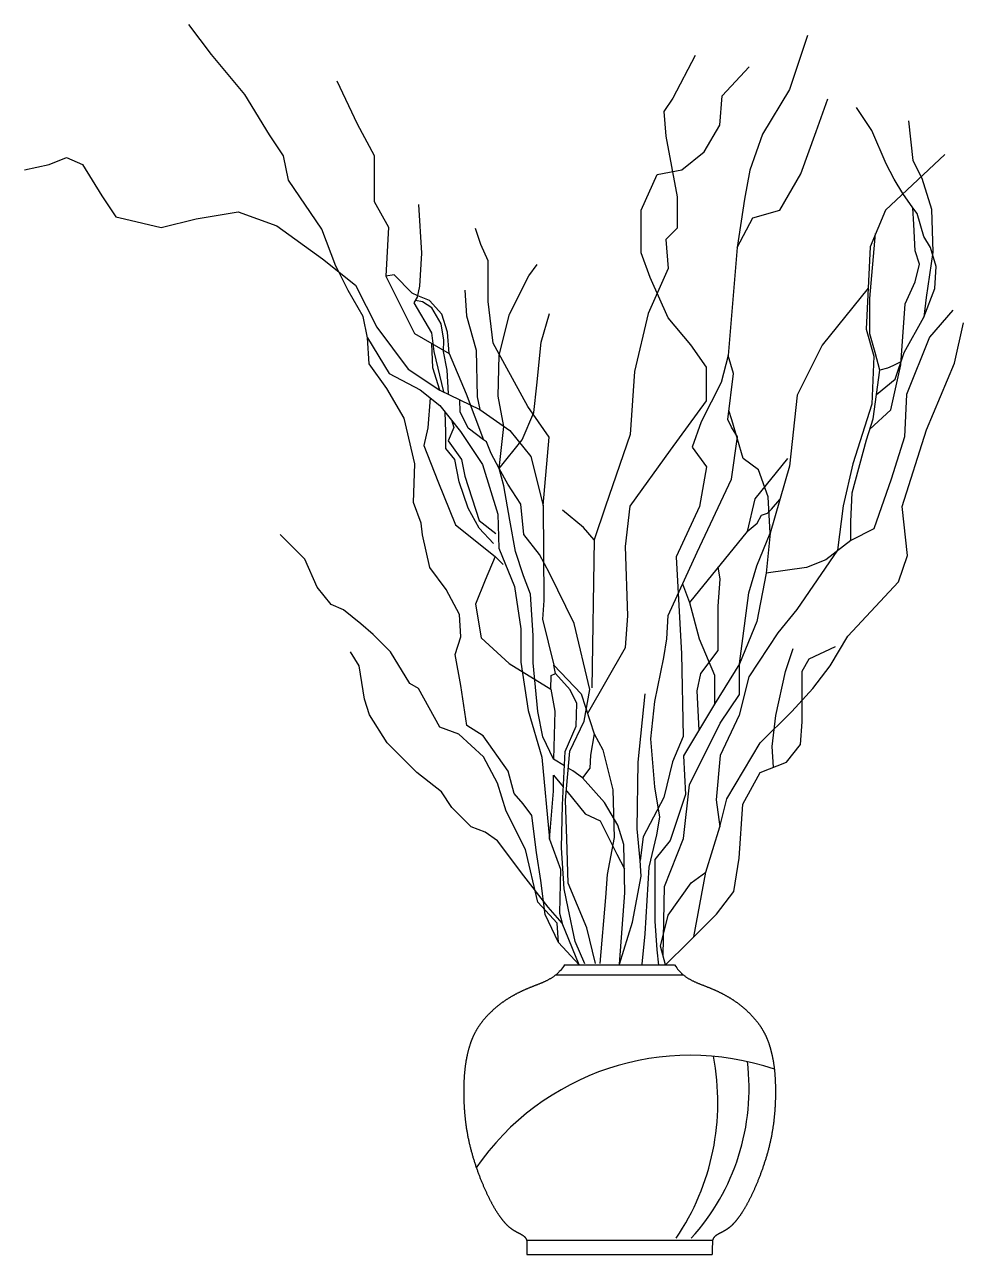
# Model space of a CAD drawing. Extents: x 67 to 487, y 1761 to 2310.
import ezdxf

# ---------------------------------------------------------------- set-up
doc = ezdxf.new("R2010")
doc.units = 0
doc.header["$LTSCALE"] = 0.9
doc.header["$MEASUREMENT"] = 0
for name, color, linetype in [('3', 3, 'CONTINUOUS'), ('4', 4, 'CONTINUOUS'), ('7', 7, 'CONTINUOUS')]:
    doc.layers.add(name, color=color, linetype=linetype)

# ---------------------------------------------------------------- blocks, each defined once
blk = doc.blocks.new('Z-1')
at = {"layer": '3'}
blk.add_line((4.65, 175.96), (61.46, 175.96), dxfattribs=at)
for centre, radius, start, end in [((64.61, 23.98), 116.05, 71.1348, 145.5754), ((-31.62, 119.08), 108.53, 325.9532, 10.8837), ((-8.79, 125.21), 99.65, 317.8348, 6.9056)]:
    blk.add_arc(centre, radius, start, end, dxfattribs=at)
at = {"layer": '4'}
blk.add_line((-8.34, 51.13), (74.45, 51.13), dxfattribs=at)
blk.add_line((-8.34, 51.13), (74.45, 51.13), dxfattribs=at)
for points in [[(-92.22, 489.73), (-93.55, 492.4), (-99.81, 508.8), (-114.66, 530.67), (-117.01, 541.6), (-123.26, 550.98), (-134.2, 568.94), (-149.06, 586.9), (-159.22, 600.18)], [(116.88, 595.37), (108.86, 571.26), (96.81, 551.2), (91.18, 535.15), (88.77, 522.3), (85.56, 500.64), (81.54, 452.48), (78.33, 440.45), (69.49, 422.79), (65.48, 411.56), (71.9, 402.73), (68.69, 385.07), (58.25, 362.6), (60.66, 319.27), (61.46, 282.35), (56.64, 271.11), (52.77, 255.06), (43.57, 237.55), (42.25, 227.05)], [(66.79, 586.36), (56.77, 567.34), (52.76, 561.34), (53.76, 550.33), (58.77, 523.31), (58.77, 509.3), (53.76, 504.29), (54.77, 491.28), (45.75, 471.27), (39.74, 445.24), (37.73, 417.22), (26.71, 385.19), (21.71, 370.18), (20.7, 304.13)], [(18.79, 292.54), (35.73, 322.14), (36.73, 336.15), (35.73, 367.18), (37.73, 385.19), (55.77, 410.21), (71.8, 432.23), (71.8, 447.25), (64.78, 457.25), (54.77, 469.26), (46.75, 487.28), (42.74, 498.29), (42.74, 517.3), (49.76, 533.32), (60.78, 535.32), (70.8, 543.32), (77.81, 555.33), (78.81, 568.35), (90.83, 581.36)], [(-93.11, 575.04), (-84.13, 555.82), (-76.43, 541.72), (-76.43, 521.22), (-70.02, 509.68), (-71.3, 487.89), (-58.47, 462.26), (-43.08, 453.29), (-35.38, 435.34), (-27.68, 414.84)], [(85.56, 500.64), (92.5, 513.84), (104.51, 517.27), (113.95, 533.56), (120.81, 552.41), (125.96, 566.98)], [(147.67, 435.03), (156.06, 441.93), (160.01, 453.76), (168.89, 469.53), (173.82, 482.35), (174.32, 492.21), (171.85, 500.59), (168.89, 505.52), (165.93, 515.87), (163.95, 518.33), (159.51, 524.74), (155.57, 531.15), (152.11, 538.05), (145.7, 552.84), (138.79, 563.19)], [(161.98, 557.27), (163.95, 539.53), (167.9, 531.64), (172.34, 517.84), (172.84, 498.62), (169.87, 478.4), (168.89, 469.53)], [(-232.51, 535.39), (-221.57, 537.74), (-213.75, 540.86), (-206.71, 537.74), (-198.11, 523.68), (-191.86, 514.31), (-187.95, 513.53), (-171.53, 509.62), (-155.9, 513.53), (-137.13, 516.65), (-119.93, 510.4), (-99.61, 495.56), (-84.75, 483.85), (-75.37, 465.1), (-61.3, 446.36), (-47.23, 436.99), (-29.25, 428.4), (-15.96, 419.02), (-6.57, 407.31), (-1.1, 385.44), (-0.74, 343.07), (-1.38, 334.73), (3.75, 314.23), (15.94, 301.41), (21.71, 283.47), (25.56, 276.42), (30.05, 258.48), (30.69, 237.33), (27.48, 220.67), (26.84, 210.41), (24.28, 180.94)], [(178.29, 542.13), (151.7, 517.27), (144.83, 500.99), (143.12, 464.13), (146.55, 452.13), (145.69, 430.7), (137.11, 404.13), (132.82, 385.27), (130.25, 365.56), (112.23, 338.99), (103.65, 328.7), (90.78, 308.99), (86.49, 291.85), (77.91, 273.85), (76.19, 254.14), (77.84, 242.04)], [(-56.77, 519.82), (-55.29, 498.13), (-56.27, 483.34), (-57.26, 478.42), (-58.74, 475.95), (-50.85, 462.64), (-49.86, 454.26), (-45.58, 436.2)], [(144.71, 419.5), (154.08, 428.13), (158.53, 448.34), (160.5, 475.45), (164.94, 485.31), (166.91, 493.19), (164.94, 499.11), (164.45, 510.94), (163.95, 518.33)], [(-1.1, 385.44), (1.58, 415.94), (-7.86, 429.66), (-17.29, 446.8), (-23.3, 457.94), (-25.64, 476.49), (-25.64, 494.78), (-28.82, 501.93), (-31.21, 509.09)], [(136.25, 369.85), (136.32, 378.34), (136.81, 391.16), (143.23, 414.82), (146.19, 424.18), (149.15, 445.87), (147.18, 453.76), (144.71, 462.14), (144.71, 477.91), (147.35, 506.97)], [(15.07, 180.43), (5.83, 190.32), (-0.11, 202.86), (-2.09, 218.03), (-4.07, 230.56), (-6.05, 247.05), (-10.01, 252.32), (-13.98, 256.94), (-16.62, 266.83), (-27.84, 282.66), (-35.1, 287.28), (-37.74, 305.09), (-40.38, 318.94), (-37.74, 326.85), (-38.4, 336.75), (-44.35, 347.96), (-51.61, 357.85), (-54.91, 372.36), (-55.57, 377.64), (-58.87, 386.87), (-58.37, 404.15), (-63.06, 424.45), (-70.88, 437.73), (-78.7, 448.66), (-79.48, 460.38), (-81.35, 469.85), (-88.08, 481.47), (-92.22, 489.73)], [(-20.63, 402.02), (-18.58, 420.72), (-21.14, 434.35), (-20.71, 452.66), (-16.02, 470.97), (-7.5, 488.01), (-3.66, 493.12)], [(-43.08, 453.29), (-43.73, 462.88), (-46.29, 470.97), (-51.83, 476.93), (-56.95, 479.06), (-59.51, 480.34), (-67.61, 488.43), (-71.3, 487.89)], [(-36.06, 481.62), (-35.21, 470.12), (-30.94, 454.79), (-30.52, 433.92), (-29.25, 428.4)], [(143.97, 482.56), (123.42, 457.08), (112.26, 434.8), (108.83, 403.09), (100.25, 373.09)], [(-43.35, 435.55), (-43.87, 445.94), (-45.6, 454.26), (-45.43, 459.28), (-46.64, 466.56), (-50.8, 473.66), (-54.96, 476.44), (-58.08, 477.06)], [(181.73, 472.7), (171.43, 460.7), (161.13, 434.99), (160.28, 416.13), (154.27, 397.27), (146.55, 374.99), (136.25, 369.85), (125.1, 361.28), (116.52, 357.85), (98.5, 355.28)], [(22.35, 180.94), (18.5, 196.96), (10.16, 216.82), (9.52, 236.69), (8.88, 253.99), (10.81, 275.78), (17.22, 289.24), (19.79, 303.33), (12.73, 332.81), (1.83, 355.24), (-2.66, 363.57), (-9.72, 372.54), (-11, 386), (-16.78, 394.97), (-20.63, 402.02), (-10.36, 414.84), (-5.23, 427.01), (-3.95, 439.19), (-2.02, 458.41), (1.83, 471.23)], [(66.17, 192.89), (71.59, 221.73), (77.84, 242.04), (80.97, 254.53), (95.82, 279.53), (109.9, 293.58), (119.28, 303.74), (127.1, 313.89), (134.91, 327.17), (157.59, 351.38), (161.49, 363.09), (159.15, 384.96), (170.09, 419.33), (182.6, 449), (186.51, 466.97)], [(-79.48, 460.38), (-69.79, 444.44), (-55.92, 437.05), (-47.13, 430.12), (-37.88, 418.58), (-28.17, 403.79), (-21.24, 381.62), (-20.78, 366.38), (-13.84, 349.29), (-11.07, 330.35), (-11.07, 315.57), (-7.74, 293.97), (-1.64, 273.09), (1.84, 236.55), (6.63, 223.07), (6.2, 203.49), (7.48, 199.08)], [(-47.25, 437), (-50.35, 446.87), (-50.78, 457.77)], [(43.13, 180.65), (44.44, 194.22), (46.2, 223.98), (49.7, 238.43), (51.02, 246.31), (48.82, 259.88), (47.07, 281.33), (48.82, 297.96), (52.77, 317.66), (54.08, 325.98), (54.74, 336.42), (67.61, 364.7), (83.06, 397.27), (85.63, 416.13), (83.06, 420.42), (81.34, 423.84), (83.92, 444.42), (81.54, 452.48)], [(158.62, 449.6), (155.07, 447.84), (152.6, 446.86), (149.15, 445.87)], [(-51.52, 433.59), (-52.56, 420.19), (-54.33, 412.23), (-48.13, 396.31), (-40.17, 376.86), (-22.46, 362.71), (-18.92, 359.17)], [(3.58, 272.22), (-1.21, 282.23), (-3.38, 293.54), (-5.56, 315.29), (-5.56, 327.47), (-6.72, 345.9), (-9.81, 354.14), (-13.42, 364.96), (-16, 378.86), (-18.58, 394.32), (-20.63, 402.02), (-24.25, 408.74), (-26.31, 413.89), (-27.68, 414.84), (-34.56, 420.07), (-38.17, 427.28), (-38.24, 432.69)], [(-23.21, 368.49), (-29.63, 375.39), (-34.56, 384.27), (-38.51, 396.1), (-40.48, 405.95), (-44.43, 410.88), (-44.43, 418.28), (-44.82, 427.24)], [(-41.98, 423.69), (-40.98, 420.25), (-43.44, 414.33), (-37.52, 405.95), (-36.04, 398.56), (-29.63, 378.84), (-22.23, 372.93)], [(52.48, 184.57), (53.06, 215.38), (61.64, 236.81), (64.21, 260.8), (77.94, 288.23), (86.52, 301.09), (86.52, 314.8), (90.81, 346.52), (94.24, 358.52), (100.25, 373.09), (99.39, 389.37), (95.1, 401.37), (88.24, 406.51), (83.09, 423.66), (81.84, 427.82)], [(107.97, 406.51), (93.39, 388.51), (89.95, 373.94), (64.21, 342.23)], [(89.95, 373.94), (94.39, 377.61), (96.33, 381.11), (99.06, 382.09), (100.82, 383.84), (104.54, 388.09)], [(21.71, 370.18), (17.02, 375.66), (7.59, 383.37)], [(5.83, 190.32), (5.13, 199.08), (-3.47, 208.45), (-8.94, 231.88), (-17.54, 249.07), (-21.45, 261.56), (-27.7, 273.28), (-38.65, 283.43), (-47.25, 286.55), (-56.63, 303.74), (-60.54, 306.08), (-69.14, 320.14), (-76.95, 327.95), (-82.43, 332.63), (-90.25, 338.88), (-95.72, 341.23), (-101.97, 349.04), (-107.44, 361.53), (-118.39, 372.47)], [(100.25, 373.09), (98.5, 355.28), (94.24, 333.66), (86.52, 314.8)], [(-22.46, 362.71), (-26.89, 352.09), (-31.31, 341.48), (-28.66, 326.45), (-16.26, 314.95), (2.33, 303.45), (4.1, 293.72), (3.58, 272.22)], [(68.5, 285.23), (67.65, 302.8), (69.36, 310.52), (77.08, 320.8), (77.08, 340.52), (77.94, 352.52), (77.08, 358.09)], [(61.18, 350.56), (64.21, 342.23), (68.5, 325.95), (75.37, 309.66), (75.37, 296.8)], [(15.07, 180.43), (7.48, 199.08), (1.23, 206.11), (-9.72, 220.17), (-21.45, 235.79), (-26.92, 239.69), (-33.17, 242.04), (-41.77, 250.63), (-46.46, 257.66), (-57.41, 266.25), (-70.7, 279.53), (-78.52, 292.02), (-80.86, 299.05), (-83.21, 313.89), (-87.12, 320.14)], [(53.61, 180.34), (63.77, 190.49), (76.28, 202.99), (84.1, 213.14), (86.44, 227.98), (88.01, 252.19), (95.82, 266.25), (107.55, 270.93), (113.8, 278.74), (114.59, 288.9), (114.59, 311.55), (117.71, 317.01), (129.44, 322.48)], [(101.69, 268.59), (101.11, 277.95), (102.82, 291.66), (107.11, 311.37), (110.55, 321.66)], [(17.52, 180.87), (13.16, 190.88), (10.12, 205.67), (8.37, 214.37), (7.07, 232.64), (7.5, 251.78), (8.81, 275.7), (13.6, 287.01), (14.03, 297.02), (10.99, 303.11), (4.46, 310.5), (3.75, 314.23)], [(86.52, 314.8), (75.37, 296.8), (61.64, 273.66), (62.5, 256.52), (55.63, 235.95), (48.77, 227.38), (48.77, 199.95), (49.63, 187.09), (50.49, 180.24)], [(2.33, 303.45), (2.52, 309.51), (4.46, 310.5)], [(33.05, 180.65), (38.75, 199.47), (42.69, 220.04), (42.25, 227.05), (40.94, 241.06), (41.38, 270.82), (44.44, 301.46)], [(21.71, 283.47), (20.1, 274.06), (19.71, 268.18), (16.57, 263.87)], [(8.46, 269.29), (3.58, 272.22)], [(1.84, 236.55), (3.58, 257.87), (3.58, 265.04)], [(3.58, 265.04), (7.94, 259.86)], [(33.05, 180.65), (35.4, 212.53), (35.01, 234.09), (32.27, 242.71), (26.38, 252.9), (16.57, 263.87), (12.26, 267), (10.14, 268.28)], [(9.26, 258.29), (9.51, 257.99), (17.75, 247.8), (24.42, 244.67), (31.87, 229.78), (35.21, 223.31)], [(53.61, 180.34), (51.34, 188.81), (54.78, 202.52), (65.07, 217.09), (71.59, 221.73)], [(8.51, 180.34), (8.01, 179.64), (7.56, 179.03), (7.15, 178.51), (6.79, 178.07), (6.46, 177.69), (6.15, 177.36), (5.87, 177.08), (5.61, 176.82), (5.36, 176.58), (5.12, 176.36), (4.88, 176.16), (4.65, 175.96), (4.42, 175.78), (4.2, 175.6), (3.98, 175.43), (3.76, 175.27), (3.53, 175.11), (3.31, 174.96), (3.08, 174.8), (2.85, 174.65), (2.62, 174.51), (2.39, 174.37), (2.16, 174.23), (1.93, 174.09), (1.69, 173.96), (1.46, 173.83), (1.22, 173.7), (0.99, 173.57), (0.75, 173.45), (0.51, 173.33), (0.27, 173.21), (0.03, 173.1), (-0.21, 172.98), (-0.45, 172.87), (-0.7, 172.76), (-0.94, 172.65), (-1.18, 172.54), (-1.42, 172.44), (-1.67, 172.34), (-1.91, 172.23), (-2.15, 172.13), (-2.4, 172.03), (-2.64, 171.93), (-2.88, 171.83), (-3.13, 171.74), (-3.37, 171.64), (-3.61, 171.54), (-3.86, 171.45), (-4.1, 171.35), (-4.34, 171.26), (-4.58, 171.17), (-4.82, 171.07), (-5.06, 170.98), (-5.3, 170.88), (-5.54, 170.79), (-5.78, 170.7), (-6.01, 170.6), (-6.25, 170.51), (-6.49, 170.41), (-6.72, 170.32), (-6.95, 170.22), (-7.19, 170.13), (-7.42, 170.03), (-7.65, 169.93), (-7.88, 169.84), (-8.11, 169.74), (-8.34, 169.64), (-8.57, 169.54), (-8.79, 169.45), (-9.02, 169.35), (-9.24, 169.25), (-9.47, 169.15), (-9.69, 169.05), (-9.91, 168.95), (-10.14, 168.84), (-10.36, 168.74), (-10.58, 168.64), (-10.8, 168.54), (-11.02, 168.43), (-11.23, 168.33), (-11.45, 168.22), (-11.67, 168.12), (-11.88, 168.01), (-12.1, 167.9), (-12.31, 167.79), (-12.52, 167.69), (-12.74, 167.58), (-12.95, 167.47), (-13.16, 167.36), (-13.37, 167.25), (-13.58, 167.13), (-13.79, 167.02), (-14, 166.91), (-14.2, 166.79), (-14.41, 166.68), (-14.62, 166.56), (-14.82, 166.45), (-15.03, 166.33), (-15.23, 166.21), (-15.43, 166.09), (-15.64, 165.97), (-15.84, 165.85), (-16.04, 165.73), (-16.24, 165.61), (-16.44, 165.49), (-16.64, 165.36), (-16.84, 165.24), (-17.03, 165.11), (-17.23, 164.99), (-17.43, 164.86), (-17.62, 164.73), (-17.82, 164.6), (-18.01, 164.47), (-18.21, 164.34), (-18.4, 164.21), (-18.59, 164.07), (-18.79, 163.94), (-18.98, 163.8), (-19.17, 163.67), (-19.36, 163.53), (-19.55, 163.39), (-19.74, 163.25), (-19.93, 163.11), (-20.12, 162.97), (-20.3, 162.83), (-20.49, 162.68), (-20.67, 162.54), (-20.86, 162.39), (-21.04, 162.25), (-21.23, 162.1), (-21.41, 161.95), (-21.59, 161.8), (-21.78, 161.65), (-21.96, 161.5), (-22.14, 161.35), (-22.32, 161.2), (-22.49, 161.05), (-22.67, 160.89), (-22.85, 160.74), (-23.02, 160.58), (-23.2, 160.43), (-23.37, 160.27), (-23.54, 160.11), (-23.72, 159.95), (-23.89, 159.79), (-24.06, 159.63), (-24.23, 159.47), (-24.39, 159.31), (-24.56, 159.15), (-24.73, 158.99), (-24.89, 158.83), (-25.06, 158.66), (-25.22, 158.5), (-25.38, 158.33), (-25.54, 158.17), (-25.7, 158), (-25.86, 157.84), (-26.01, 157.67), (-26.17, 157.5), (-26.32, 157.34), (-26.48, 157.17), (-26.63, 157), (-26.78, 156.83), (-26.93, 156.66), (-27.08, 156.49), (-27.22, 156.32), (-27.37, 156.15), (-27.51, 155.98), (-27.66, 155.81), (-27.8, 155.64), (-27.94, 155.46), (-28.08, 155.29), (-28.21, 155.12), (-28.35, 154.95), (-28.48, 154.77), (-28.62, 154.6), (-28.75, 154.43), (-28.88, 154.25), (-29.01, 154.08), (-29.13, 153.91), (-29.26, 153.73), (-29.38, 153.56), (-29.5, 153.38), (-29.62, 153.21), (-29.74, 153.03), (-29.86, 152.86), (-29.98, 152.68), (-30.09, 152.51), (-30.2, 152.33), (-30.31, 152.16), (-30.42, 151.98), (-30.53, 151.81), (-30.64, 151.63), (-30.74, 151.45), (-30.85, 151.28), (-30.95, 151.1), (-31.05, 150.93), (-31.15, 150.75), (-31.25, 150.57), (-31.34, 150.39), (-31.44, 150.22), (-31.53, 150.04), (-31.62, 149.86), (-31.72, 149.68), (-31.81, 149.5), (-31.89, 149.32), (-31.98, 149.15), (-32.07, 148.97), (-32.15, 148.79), (-32.24, 148.61), (-32.32, 148.43), (-32.4, 148.24), (-32.48, 148.06), (-32.56, 147.88), (-32.64, 147.7), (-32.71, 147.52), (-32.79, 147.34), (-32.86, 147.15), (-32.94, 146.97), (-33.01, 146.79), (-33.08, 146.6), (-33.15, 146.42), (-33.22, 146.23), (-33.29, 146.05), (-33.36, 145.86), (-33.42, 145.67), (-33.49, 145.49), (-33.55, 145.3), (-33.62, 145.11), (-33.68, 144.92), (-33.74, 144.73), (-33.8, 144.54), (-33.86, 144.35), (-33.92, 144.16), (-33.98, 143.97), (-34.04, 143.78), (-34.09, 143.59), (-34.15, 143.4), (-34.21, 143.2), (-34.26, 143.01), (-34.31, 142.81), (-34.37, 142.62), (-34.42, 142.42), (-34.47, 142.23), (-34.52, 142.03), (-34.57, 141.83), (-34.62, 141.63), (-34.67, 141.43), (-34.72, 141.23), (-34.77, 141.03), (-34.82, 140.83), (-34.87, 140.63), (-34.91, 140.43), (-34.96, 140.22), (-35, 140.02), (-35.05, 139.81), (-35.09, 139.61), (-35.13, 139.4), (-35.18, 139.19), (-35.22, 138.98), (-35.26, 138.77), (-35.3, 138.56), (-35.34, 138.35), (-35.38, 138.14), (-35.42, 137.92), (-35.46, 137.71), (-35.5, 137.49), (-35.54, 137.27), (-35.57, 137.05), (-35.61, 136.83), (-35.64, 136.61), (-35.68, 136.38), (-35.71, 136.16), (-35.75, 135.93), (-35.78, 135.71), (-35.81, 135.48), (-35.84, 135.25), (-35.87, 135.01), (-35.9, 134.78), (-35.93, 134.54), (-35.96, 134.31), (-35.99, 134.07), (-36.02, 133.83), (-36.04, 133.59), (-36.07, 133.34), (-36.09, 133.1), (-36.12, 132.85), (-36.14, 132.6), (-36.17, 132.35), (-36.19, 132.09), (-36.21, 131.84), (-36.23, 131.58), (-36.25, 131.32), (-36.27, 131.06), (-36.29, 130.8), (-36.31, 130.53), (-36.33, 130.27), (-36.34, 130), (-36.36, 129.73), (-36.38, 129.45), (-36.39, 129.18), (-36.41, 128.9), (-36.42, 128.62), (-36.43, 128.33), (-36.44, 128.05), (-36.45, 127.76), (-36.46, 127.47), (-36.47, 127.18), (-36.48, 126.89), (-36.49, 126.59), (-36.5, 126.29), (-36.5, 125.99), (-36.51, 125.68), (-36.51, 125.37), (-36.52, 125.07), (-36.52, 124.75), (-36.52, 124.44), (-36.53, 124.12), (-36.53, 123.8), (-36.53, 123.48), (-36.52, 123.16), (-36.52, 122.83), (-36.52, 122.5), (-36.52, 122.17), (-36.51, 121.84), (-36.5, 121.51), (-36.5, 121.17), (-36.49, 120.83), (-36.48, 120.49), (-36.47, 120.15), (-36.46, 119.81), (-36.45, 119.46), (-36.43, 119.11), (-36.42, 118.76), (-36.4, 118.41), (-36.38, 118.06), (-36.37, 117.7), (-36.35, 117.35), (-36.33, 116.99), (-36.3, 116.63), (-36.28, 116.27), (-36.26, 115.91), (-36.23, 115.54), (-36.2, 115.18), (-36.18, 114.81), (-36.15, 114.44), (-36.11, 114.08), (-36.08, 113.7), (-36.05, 113.33), (-36.01, 112.96), (-35.97, 112.59), (-35.94, 112.21), (-35.9, 111.84), (-35.86, 111.46), (-35.81, 111.08), (-35.77, 110.7), (-35.72, 110.32), (-35.67, 109.94), (-35.63, 109.56), (-35.57, 109.18), (-35.52, 108.8), (-35.47, 108.41), (-35.41, 108.03), (-35.36, 107.65), (-35.3, 107.26), (-35.24, 106.88), (-35.17, 106.49), (-35.11, 106.1), (-35.04, 105.72), (-34.97, 105.33), (-34.9, 104.94), (-34.83, 104.55), (-34.76, 104.16), (-34.68, 103.78), (-34.61, 103.39), (-34.53, 103), (-34.45, 102.61), (-34.37, 102.22), (-34.28, 101.83), (-34.2, 101.44), (-34.11, 101.05), (-34.02, 100.67), (-33.93, 100.28), (-33.83, 99.89), (-33.74, 99.5), (-33.64, 99.11), (-33.55, 98.73), (-33.45, 98.34), (-33.35, 97.95), (-33.24, 97.57), (-33.14, 97.18), (-33.04, 96.8), (-32.93, 96.41), (-32.82, 96.03), (-32.71, 95.65), (-32.6, 95.27), (-32.49, 94.89), (-32.38, 94.51), (-32.26, 94.13), (-32.15, 93.75), (-32.03, 93.37), (-31.91, 93), (-31.79, 92.62), (-31.67, 92.25), (-31.55, 91.87), (-31.43, 91.5), (-31.31, 91.13), (-31.19, 90.76), (-31.06, 90.4), (-30.94, 90.03), (-30.81, 89.67), (-30.68, 89.3), (-30.56, 88.94), (-30.43, 88.58), (-30.3, 88.22), (-30.17, 87.87), (-30.04, 87.51), (-29.91, 87.16), (-29.78, 86.81), (-29.65, 86.46), (-29.51, 86.11), (-29.38, 85.77), (-29.25, 85.43), (-29.12, 85.09), (-28.98, 84.75), (-28.85, 84.41), (-28.71, 84.08), (-28.58, 83.74), (-28.44, 83.41), (-28.31, 83.09), (-28.17, 82.76), (-28.04, 82.44), (-27.9, 82.12), (-27.77, 81.8), (-27.63, 81.49), (-27.5, 81.17), (-27.36, 80.86), (-27.23, 80.56), (-27.09, 80.25), (-26.96, 79.95), (-26.82, 79.65), (-26.69, 79.36), (-26.56, 79.06), (-26.42, 78.77), (-26.29, 78.49), (-26.15, 78.2), (-26.02, 77.92), (-25.89, 77.64), (-25.75, 77.36), (-25.62, 77.09), (-25.49, 76.82), (-25.36, 76.55), (-25.22, 76.29), (-25.09, 76.02), (-24.96, 75.76), (-24.83, 75.51), (-24.7, 75.25), (-24.57, 75), (-24.44, 74.75), (-24.31, 74.51), (-24.18, 74.27), (-24.05, 74.02), (-23.92, 73.79), (-23.79, 73.55), (-23.67, 73.32), (-23.54, 73.09), (-23.41, 72.86), (-23.28, 72.64), (-23.16, 72.42), (-23.03, 72.2), (-22.91, 71.98), (-22.78, 71.77), (-22.66, 71.56), (-22.53, 71.35), (-22.41, 71.14), (-22.29, 70.94), (-22.16, 70.74), (-22.04, 70.54), (-21.92, 70.35), (-21.8, 70.15), (-21.68, 69.96), (-21.56, 69.78), (-21.44, 69.59), (-21.32, 69.41), (-21.2, 69.23), (-21.08, 69.05), (-20.96, 68.88), (-20.84, 68.7), (-20.73, 68.53), (-20.61, 68.37), (-20.49, 68.2), (-20.38, 68.04), (-20.26, 67.88), (-20.15, 67.72), (-20.04, 67.57), (-19.92, 67.41), (-19.81, 67.26), (-19.7, 67.12), (-19.59, 66.97), (-19.48, 66.83), (-19.37, 66.69), (-19.26, 66.55), (-19.15, 66.42), (-19.05, 66.28), (-18.94, 66.15), (-18.83, 66.02), (-18.73, 65.9), (-18.62, 65.77), (-18.52, 65.65), (-18.41, 65.53), (-18.31, 65.41), (-18.21, 65.3), (-18.11, 65.19), (-18, 65.08), (-17.9, 64.97), (-17.8, 64.86), (-17.7, 64.76), (-17.6, 64.65), (-17.51, 64.55), (-17.41, 64.45), (-17.31, 64.36), (-17.21, 64.26), (-17.12, 64.17), (-17.02, 64.08), (-16.93, 63.99), (-16.83, 63.9), (-16.74, 63.81), (-16.64, 63.73), (-16.55, 63.65), (-16.46, 63.56), (-16.36, 63.49), (-16.27, 63.41), (-16.18, 63.33), (-16.09, 63.26), (-16, 63.18), (-15.91, 63.11), (-15.82, 63.04), (-15.73, 62.97), (-15.64, 62.9), (-15.55, 62.83), (-15.47, 62.77), (-15.38, 62.7), (-15.29, 62.64), (-15.2, 62.58), (-15.12, 62.52), (-15.03, 62.46), (-14.95, 62.4), (-14.86, 62.34), (-14.78, 62.28), (-14.69, 62.23), (-14.61, 62.17), (-14.52, 62.12), (-14.44, 62.07), (-14.36, 62.02), (-14.27, 61.96), (-14.19, 61.91), (-14.11, 61.86), (-14.03, 61.81), (-13.94, 61.77), (-13.86, 61.72), (-13.78, 61.67), (-13.7, 61.63), (-13.62, 61.58), (-13.54, 61.53), (-13.46, 61.49), (-13.38, 61.45), (-13.3, 61.4), (-13.22, 61.36), (-13.14, 61.32), (-13.06, 61.27), (-12.98, 61.23), (-12.9, 61.19), (-12.82, 61.15), (-12.74, 61.11), (-12.66, 61.06), (-12.59, 61.02), (-12.51, 60.98), (-12.43, 60.94), (-12.35, 60.9), (-12.28, 60.86), (-12.2, 60.82), (-12.13, 60.79), (-12.05, 60.75), (-11.98, 60.71), (-11.9, 60.67), (-11.83, 60.63), (-11.75, 60.59), (-11.68, 60.55), (-11.61, 60.51), (-11.53, 60.48), (-11.46, 60.44), (-11.39, 60.4), (-11.32, 60.36), (-11.25, 60.32), (-11.18, 60.29), (-11.11, 60.25), (-11.04, 60.21), (-10.97, 60.17), (-10.91, 60.13), (-10.84, 60.09), (-10.77, 60.06), (-10.71, 60.02), (-10.64, 59.98), (-10.58, 59.94), (-10.52, 59.9), (-10.45, 59.86), (-10.39, 59.82), (-10.33, 59.78), (-10.27, 59.74), (-10.21, 59.7), (-10.15, 59.66), (-10.09, 59.62), (-10.03, 59.58), (-9.98, 59.54), (-9.92, 59.5), (-9.86, 59.46), (-9.81, 59.41), (-9.76, 59.37), (-9.7, 59.33), (-9.65, 59.29), (-9.6, 59.24), (-9.55, 59.2), (-9.5, 59.15), (-9.45, 59.11), (-9.41, 59.06), (-9.36, 59.02), (-9.31, 58.97), (-9.27, 58.92), (-9.23, 58.88), (-9.18, 58.83), (-9.14, 58.78), (-9.1, 58.73), (-9.06, 58.68), (-9.02, 58.63), (-8.99, 58.58), (-8.95, 58.53), (-8.92, 58.48), (-8.88, 58.43), (-8.85, 58.38), (-8.81, 58.32), (-8.78, 58.27), (-8.75, 58.21), (-8.72, 58.16), (-8.69, 58.1), (-8.67, 58.05), (-8.64, 57.99), (-8.61, 57.93), (-8.59, 57.88), (-8.56, 57.82), (-8.54, 57.76), (-8.52, 57.7), (-8.49, 57.64), (-8.47, 57.58), (-8.45, 57.53), (-8.43, 57.47), (-8.42, 57.41), (-8.4, 57.35), (-8.38, 57.22), (-8.37, 56.95), (-8.36, 56.47), (-8.35, 55.72), (-8.34, 54.63), (-8.34, 53.12), (-8.34, 51.13)], [(8.51, 180.34), (57.6, 180.34)], [(57.6, 180.34), (58.1, 179.64), (58.55, 179.03), (58.96, 178.51), (59.32, 178.07), (59.65, 177.69), (59.96, 177.36), (60.24, 177.08), (60.5, 176.82), (60.75, 176.58), (60.99, 176.36), (61.23, 176.16), (61.46, 175.96), (61.69, 175.78), (61.91, 175.6), (62.13, 175.43), (62.35, 175.27), (62.58, 175.11), (62.8, 174.96), (63.03, 174.8), (63.26, 174.65), (63.49, 174.51), (63.72, 174.37), (63.95, 174.23), (64.18, 174.09), (64.42, 173.96), (64.65, 173.83), (64.89, 173.7), (65.12, 173.57), (65.36, 173.45), (65.6, 173.33), (65.84, 173.21), (66.08, 173.1), (66.32, 172.98), (66.56, 172.87), (66.81, 172.76), (67.05, 172.65), (67.29, 172.54), (67.53, 172.44), (67.78, 172.34), (68.02, 172.23), (68.26, 172.13), (68.51, 172.03), (68.75, 171.93), (68.99, 171.83), (69.24, 171.74), (69.48, 171.64), (69.72, 171.54), (69.97, 171.45), (70.21, 171.35), (70.45, 171.26), (70.69, 171.17), (70.93, 171.07), (71.17, 170.98), (71.41, 170.88), (71.65, 170.79), (71.89, 170.7), (72.12, 170.6), (72.36, 170.51), (72.6, 170.41), (72.83, 170.32), (73.06, 170.22), (73.3, 170.13), (73.53, 170.03), (73.76, 169.93), (73.99, 169.84), (74.22, 169.74), (74.45, 169.64), (74.68, 169.54), (74.9, 169.45), (75.13, 169.35), (75.35, 169.25), (75.58, 169.15), (75.8, 169.05), (76.02, 168.95), (76.25, 168.84), (76.47, 168.74), (76.69, 168.64), (76.91, 168.54), (77.13, 168.43), (77.34, 168.33), (77.56, 168.22), (77.78, 168.12), (77.99, 168.01), (78.21, 167.9), (78.42, 167.79), (78.63, 167.69), (78.85, 167.58), (79.06, 167.47), (79.27, 167.36), (79.48, 167.25), (79.69, 167.13), (79.9, 167.02), (80.11, 166.91), (80.31, 166.79), (80.52, 166.68), (80.73, 166.56), (80.93, 166.45), (81.14, 166.33), (81.34, 166.21), (81.54, 166.09), (81.75, 165.97), (81.95, 165.85), (82.15, 165.73), (82.35, 165.61), (82.55, 165.49), (82.75, 165.36), (82.95, 165.24), (83.14, 165.11), (83.34, 164.99), (83.54, 164.86), (83.73, 164.73), (83.93, 164.6), (84.12, 164.47), (84.32, 164.34), (84.51, 164.21), (84.7, 164.07), (84.9, 163.94), (85.09, 163.8), (85.28, 163.67), (85.47, 163.53), (85.66, 163.39), (85.85, 163.25), (86.04, 163.11), (86.23, 162.97), (86.41, 162.83), (86.6, 162.68), (86.78, 162.54), (86.97, 162.39), (87.15, 162.25), (87.34, 162.1), (87.52, 161.95), (87.7, 161.8), (87.89, 161.65), (88.07, 161.5), (88.25, 161.35), (88.43, 161.2), (88.6, 161.05), (88.78, 160.89), (88.96, 160.74), (89.13, 160.58), (89.31, 160.43), (89.48, 160.27), (89.65, 160.11), (89.83, 159.95), (90, 159.79), (90.17, 159.63), (90.34, 159.47), (90.5, 159.31), (90.67, 159.15), (90.84, 158.99), (91, 158.83), (91.17, 158.66), (91.33, 158.5), (91.49, 158.33), (91.65, 158.17), (91.81, 158), (91.97, 157.84), (92.12, 157.67), (92.28, 157.5), (92.43, 157.34), (92.59, 157.17), (92.74, 157), (92.89, 156.83), (93.04, 156.66), (93.19, 156.49), (93.33, 156.32), (93.48, 156.15), (93.62, 155.98), (93.77, 155.81), (93.91, 155.64), (94.05, 155.46), (94.19, 155.29), (94.32, 155.12), (94.46, 154.95), (94.59, 154.77), (94.73, 154.6), (94.86, 154.43), (94.99, 154.25), (95.12, 154.08), (95.24, 153.91), (95.37, 153.73), (95.49, 153.56), (95.61, 153.38), (95.73, 153.21), (95.85, 153.03), (95.97, 152.86), (96.09, 152.68), (96.2, 152.51), (96.31, 152.33), (96.42, 152.16), (96.53, 151.98), (96.64, 151.81), (96.75, 151.63), (96.85, 151.45), (96.96, 151.28), (97.06, 151.1), (97.16, 150.93), (97.26, 150.75), (97.36, 150.57), (97.45, 150.39), (97.55, 150.22), (97.64, 150.04), (97.73, 149.86), (97.83, 149.68), (97.92, 149.5), (98, 149.32), (98.09, 149.15), (98.18, 148.97), (98.26, 148.79), (98.35, 148.61), (98.43, 148.43), (98.51, 148.24), (98.59, 148.06), (98.67, 147.88), (98.75, 147.7), (98.82, 147.52), (98.9, 147.34), (98.97, 147.15), (99.05, 146.97), (99.12, 146.79), (99.19, 146.6), (99.26, 146.42), (99.33, 146.23), (99.4, 146.05), (99.47, 145.86), (99.53, 145.67), (99.6, 145.49), (99.66, 145.3), (99.73, 145.11), (99.79, 144.92), (99.85, 144.73), (99.91, 144.54), (99.97, 144.35), (100.03, 144.16), (100.09, 143.97), (100.15, 143.78), (100.2, 143.59), (100.26, 143.4), (100.32, 143.2), (100.37, 143.01), (100.42, 142.81), (100.48, 142.62), (100.53, 142.42), (100.58, 142.23), (100.63, 142.03), (100.68, 141.83), (100.73, 141.63), (100.78, 141.43), (100.83, 141.23), (100.88, 141.03), (100.93, 140.83), (100.98, 140.63), (101.02, 140.43), (101.07, 140.22), (101.11, 140.02), (101.16, 139.81), (101.2, 139.61), (101.24, 139.4), (101.29, 139.19), (101.33, 138.98), (101.37, 138.77), (101.41, 138.56), (101.45, 138.35), (101.49, 138.14), (101.53, 137.92), (101.57, 137.71), (101.61, 137.49), (101.65, 137.27), (101.68, 137.05), (101.72, 136.83), (101.75, 136.61), (101.79, 136.38), (101.82, 136.16), (101.86, 135.93), (101.89, 135.71), (101.92, 135.48), (101.95, 135.25), (101.98, 135.01), (102.01, 134.78), (102.04, 134.54), (102.07, 134.31), (102.1, 134.07), (102.13, 133.83), (102.15, 133.59), (102.18, 133.34), (102.2, 133.1), (102.23, 132.85), (102.25, 132.6), (102.28, 132.35), (102.3, 132.09), (102.32, 131.84), (102.34, 131.58), (102.36, 131.32), (102.38, 131.06), (102.4, 130.8), (102.42, 130.53), (102.44, 130.27), (102.45, 130), (102.47, 129.73), (102.49, 129.45), (102.5, 129.18), (102.52, 128.9), (102.53, 128.62), (102.54, 128.33), (102.55, 128.05), (102.56, 127.76), (102.57, 127.47), (102.58, 127.18), (102.59, 126.89), (102.6, 126.59), (102.61, 126.29), (102.61, 125.99), (102.62, 125.68), (102.62, 125.37), (102.63, 125.07), (102.63, 124.75), (102.63, 124.44), (102.64, 124.12), (102.64, 123.8), (102.64, 123.48), (102.63, 123.16), (102.63, 122.83), (102.63, 122.5), (102.63, 122.17), (102.62, 121.84), (102.61, 121.51), (102.61, 121.17), (102.6, 120.83), (102.59, 120.49), (102.58, 120.15), (102.57, 119.81), (102.56, 119.46), (102.54, 119.11), (102.53, 118.76), (102.51, 118.41), (102.49, 118.06), (102.48, 117.7), (102.46, 117.35), (102.44, 116.99), (102.41, 116.63), (102.39, 116.27), (102.37, 115.91), (102.34, 115.54), (102.31, 115.18), (102.28, 114.81), (102.26, 114.44), (102.22, 114.08), (102.19, 113.7), (102.16, 113.33), (102.12, 112.96), (102.08, 112.59), (102.05, 112.21), (102.01, 111.84), (101.97, 111.46), (101.92, 111.08), (101.88, 110.7), (101.83, 110.32), (101.78, 109.94), (101.74, 109.56), (101.68, 109.18), (101.63, 108.8), (101.58, 108.41), (101.52, 108.03), (101.47, 107.65), (101.41, 107.26), (101.35, 106.88), (101.28, 106.49), (101.22, 106.1), (101.15, 105.72), (101.08, 105.33), (101.01, 104.94), (100.94, 104.55), (100.87, 104.16), (100.79, 103.78), (100.72, 103.39), (100.64, 103), (100.56, 102.61), (100.48, 102.22), (100.39, 101.83), (100.31, 101.44), (100.22, 101.05), (100.13, 100.67), (100.04, 100.28), (99.94, 99.89), (99.85, 99.5), (99.75, 99.11), (99.66, 98.73), (99.56, 98.34), (99.46, 97.95), (99.35, 97.57), (99.25, 97.18), (99.15, 96.8), (99.04, 96.41), (98.93, 96.03), (98.82, 95.65), (98.71, 95.27), (98.6, 94.89), (98.49, 94.51), (98.37, 94.13), (98.26, 93.75), (98.14, 93.37), (98.02, 93), (97.9, 92.62), (97.78, 92.25), (97.66, 91.87), (97.54, 91.5), (97.42, 91.13), (97.3, 90.76), (97.17, 90.4), (97.05, 90.03), (96.92, 89.67), (96.79, 89.3), (96.67, 88.94), (96.54, 88.58), (96.41, 88.22), (96.28, 87.87), (96.15, 87.51), (96.02, 87.16), (95.89, 86.81), (95.76, 86.46), (95.62, 86.11), (95.49, 85.77), (95.36, 85.43), (95.23, 85.09), (95.09, 84.75), (94.96, 84.41), (94.82, 84.08), (94.69, 83.74), (94.55, 83.41), (94.42, 83.09), (94.28, 82.76), (94.15, 82.44), (94.01, 82.12), (93.88, 81.8), (93.74, 81.49), (93.61, 81.17), (93.47, 80.86), (93.34, 80.56), (93.2, 80.25), (93.07, 79.95), (92.93, 79.65), (92.8, 79.36), (92.67, 79.06), (92.53, 78.77), (92.4, 78.49), (92.26, 78.2), (92.13, 77.92), (92, 77.64), (91.86, 77.36), (91.73, 77.09), (91.6, 76.82), (91.47, 76.55), (91.33, 76.29), (91.2, 76.02), (91.07, 75.76), (90.94, 75.51), (90.81, 75.25), (90.68, 75), (90.55, 74.75), (90.42, 74.51), (90.29, 74.27), (90.16, 74.02), (90.03, 73.79), (89.9, 73.55), (89.78, 73.32), (89.65, 73.09), (89.52, 72.86), (89.39, 72.64), (89.27, 72.42), (89.14, 72.2), (89.02, 71.98), (88.89, 71.77), (88.77, 71.56), (88.64, 71.35), (88.52, 71.14), (88.4, 70.94), (88.27, 70.74), (88.15, 70.54), (88.03, 70.35), (87.91, 70.15), (87.79, 69.96), (87.67, 69.78), (87.55, 69.59), (87.43, 69.41), (87.31, 69.23), (87.19, 69.05), (87.07, 68.88), (86.95, 68.7), (86.84, 68.53), (86.72, 68.37), (86.6, 68.2), (86.49, 68.04), (86.37, 67.88), (86.26, 67.72), (86.15, 67.57), (86.03, 67.41), (85.92, 67.26), (85.81, 67.12), (85.7, 66.97), (85.59, 66.83), (85.48, 66.69), (85.37, 66.55), (85.26, 66.42), (85.16, 66.28), (85.05, 66.15), (84.94, 66.02), (84.84, 65.9), (84.73, 65.77), (84.63, 65.65), (84.52, 65.53), (84.42, 65.41), (84.32, 65.3), (84.22, 65.19), (84.11, 65.08), (84.01, 64.97), (83.91, 64.86), (83.81, 64.76), (83.71, 64.65), (83.62, 64.55), (83.52, 64.45), (83.42, 64.36), (83.32, 64.26), (83.23, 64.17), (83.13, 64.08), (83.04, 63.99), (82.94, 63.9), (82.85, 63.81), (82.75, 63.73), (82.66, 63.65), (82.57, 63.56), (82.47, 63.49), (82.38, 63.41), (82.29, 63.33), (82.2, 63.26), (82.11, 63.18), (82.02, 63.11), (81.93, 63.04), (81.84, 62.97), (81.75, 62.9), (81.66, 62.83), (81.58, 62.77), (81.49, 62.7), (81.4, 62.64), (81.31, 62.58), (81.23, 62.52), (81.14, 62.46), (81.06, 62.4), (80.97, 62.34), (80.89, 62.28), (80.8, 62.23), (80.72, 62.17), (80.63, 62.12), (80.55, 62.07), (80.47, 62.02), (80.38, 61.96), (80.3, 61.91), (80.22, 61.86), (80.14, 61.81), (80.05, 61.77), (79.97, 61.72), (79.89, 61.67), (79.81, 61.63), (79.73, 61.58), (79.65, 61.53), (79.57, 61.49), (79.49, 61.45), (79.41, 61.4), (79.33, 61.36), (79.25, 61.32), (79.17, 61.27), (79.09, 61.23), (79.01, 61.19), (78.93, 61.15), (78.85, 61.11), (78.77, 61.06), (78.7, 61.02), (78.62, 60.98), (78.54, 60.94), (78.46, 60.9), (78.39, 60.86), (78.31, 60.82), (78.24, 60.79), (78.16, 60.75), (78.09, 60.71), (78.01, 60.67), (77.94, 60.63), (77.86, 60.59), (77.79, 60.55), (77.72, 60.51), (77.64, 60.48), (77.57, 60.44), (77.5, 60.4), (77.43, 60.36), (77.36, 60.32), (77.29, 60.29), (77.22, 60.25), (77.15, 60.21), (77.08, 60.17), (77.02, 60.13), (76.95, 60.09), (76.88, 60.06), (76.82, 60.02), (76.75, 59.98), (76.69, 59.94), (76.63, 59.9), (76.56, 59.86), (76.5, 59.82), (76.44, 59.78), (76.38, 59.74), (76.32, 59.7), (76.26, 59.66), (76.2, 59.62), (76.14, 59.58), (76.09, 59.54), (76.03, 59.5), (75.97, 59.46), (75.92, 59.41), (75.87, 59.37), (75.81, 59.33), (75.76, 59.29), (75.71, 59.24), (75.66, 59.2), (75.61, 59.15), (75.56, 59.11), (75.52, 59.06), (75.47, 59.02), (75.42, 58.97), (75.38, 58.92), (75.34, 58.88), (75.29, 58.83), (75.25, 58.78), (75.21, 58.73), (75.17, 58.68), (75.13, 58.63), (75.1, 58.58), (75.06, 58.53), (75.03, 58.48), (74.99, 58.43), (74.96, 58.38), (74.92, 58.32), (74.89, 58.27), (74.86, 58.21), (74.83, 58.16), (74.8, 58.1), (74.78, 58.05), (74.75, 57.99), (74.72, 57.93), (74.7, 57.88), (74.67, 57.82), (74.65, 57.76), (74.63, 57.7), (74.6, 57.64), (74.58, 57.58), (74.56, 57.53), (74.54, 57.47), (74.53, 57.41), (74.51, 57.35), (74.49, 57.22), (74.48, 56.95), (74.47, 56.47), (74.46, 55.72), (74.45, 54.63), (74.45, 53.12), (74.45, 51.13)]]:
    blk.add_lwpolyline(points, dxfattribs=at)
at = {"layer": '7'}
blk.add_line((-8.45, 57.53), (74.56, 57.53), dxfattribs=at)

msp = doc.modelspace()

# ---------------------------------------------------------------- block references
at = {"layer": '3'}
msp.add_blockref('Z-1', (300, 1710), dxfattribs=at)

doc.saveas('drawing.dxf')
